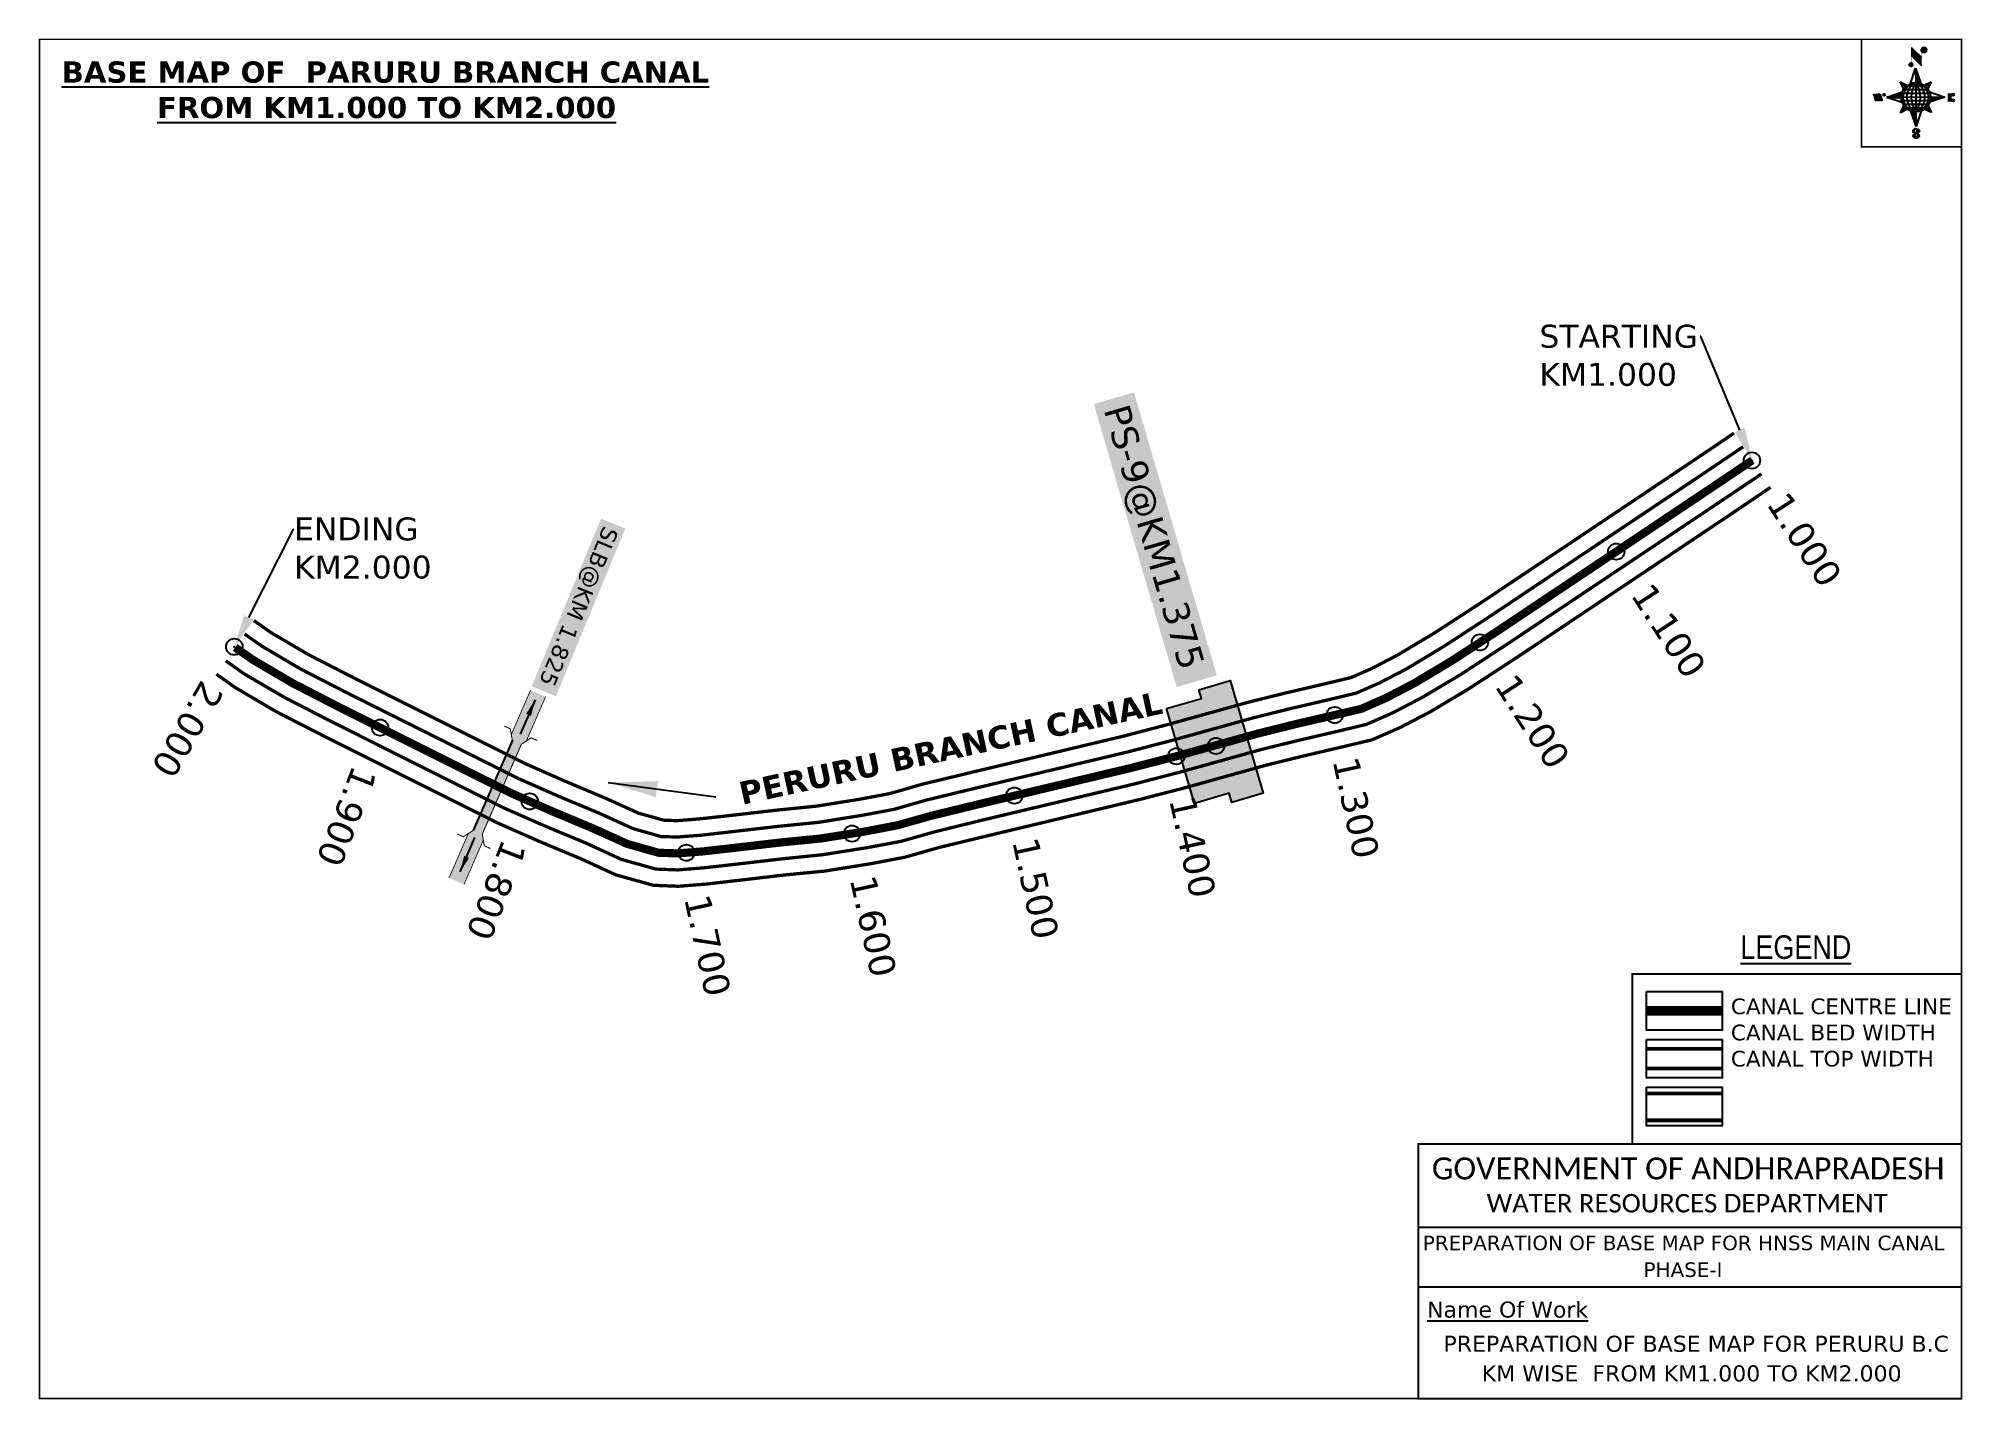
# Model space of a CAD drawing. Header units: inches. Extents: x 741460 to 742637, y 1626196 to 1627028.
import ezdxf
from ezdxf import colors
from ezdxf.entities.mleader import LeaderData, LeaderLine
from ezdxf.enums import TextEntityAlignment as Align
from ezdxf.math import Vec2, Vec3

# ---------------------------------------------------------------- set-up
doc = ezdxf.new("R2010")
doc.units = ezdxf.units.IN
doc.header["$MEASUREMENT"] = 0
doc.header["$PDMODE"] = 32
doc.header["$PDSIZE"] = 10
doc.linetypes.add('ACAD_ISO02W100', pattern=[15, 12, -3])
doc.linetypes.add('HIDDEN2', pattern=[0.1875, 0.125, -0.0625])
for name, color, linetype in [('AQUADUCT', 1, 'Continuous'), ('bord', 1, 'Continuous'), ('CANAL1', 1, 'Continuous'), ('CSMark', 72, 'Continuous'), ('DCBMS', 232, 'Continuous'), ('PAGE', 7, 'Continuous'), ('STRUCTURE', 5, 'Continuous'), ('TEXT', 7, 'Continuous')]:
    doc.layers.add(name, color=color, linetype=linetype)
doc.styles.add('ARIALN', font='ARIALN_1.TTF')
doc.styles.get("Standard").update_dxf_attribs({"font": 'verdana_0.ttf'})
doc.dimstyles.get("Standard").update_dxf_attribs({"dimtxt": 0.18, "dimasz": 0.18, "dimexe": 0.18, "dimexo": 0.0625, "dimgap": 0.09, "dimtad": 0, "dimtih": 1, "dimtoh": 1, "dimdec": 4, "dimzin": 0, "dimdsep": 46, "dimtxsty": 'Standard', "dimcen": 0.09, "dimadec": 0, "dimazin": 0, "dimtfac": 1, "dimtdec": 4, "dimtofl": 0, "dimtmove": 0, "dimatfit": 3, "dimfxl": 0, "dimtolj": 1, "dimtzin": 0, "dimarcsym": 0})
pattern_1 = [(267.297113149, (-8720374.938, 50637915.138), (10.5367255337, -0.497431438), [])]
pattern_2 = [(357.297113149, (-8720374.938, 50637915.138), (0.497431438, 10.5367255337), [])]

# ---------------------------------------------------------------- blocks, each defined once
blk = doc.blocks.new('*X17')
at = {"color": 0, "linetype": 'Continuous'}
for p, q in [((6321.6, 240.5), (6322.3, 241.2)), ((6321.6, 240.3), (6322.3, 241)), ((6321.6, 240.1), (6322.3, 240.8)), ((6321.6, 239.9), (6322.4, 240.7)), ((6321.6, 239.8), (6322.4, 240.6)), ((6321.6, 239.6), (6322.5, 240.5)), ((6321.6, 239.4), (6322.5, 240.3)), ((6321.6, 239.2), (6322.6, 240.2)), ((6321.7, 239.1), (6322.6, 240.1)), ((6321.8, 240.8), (6322.4, 241.4)), ((6321.8, 239), (6322.7, 240)), ((6321.8, 239), (6322.8, 239.9)), ((6321.9, 238.9), (6322.9, 239.8)), ((6322, 238.8), (6323, 239.7)), ((6322.1, 241.3), (6322.4, 241.6)), ((6322.1, 238.7), (6323.1, 239.6)), ((6322.2, 238.6), (6323.1, 239.6)), ((6322.3, 238.5), (6323.2, 239.5)), ((6322.4, 238.5), (6323.3, 239.4)), ((6322.5, 238.4), (6323.4, 239.3)), ((6322.7, 238.4), (6323.6, 239.3)), ((6322.8, 238.3), (6323.7, 239.2)), ((6322.9, 238.3), (6323.8, 239.1)), ((6323.1, 238.2), (6323.9, 239.1)), ((6323.2, 238.2), (6324, 239)), ((6323.3, 238.2), (6324.2, 239)), ((6323.5, 238.1), (6324.3, 238.9)), ((6323.7, 238.1), (6324.4, 238.9)), ((6323.8, 238.1), (6324.6, 238.8)), ((6324.1, 238.2), (6324.7, 238.8)), ((6324.3, 238.3), (6324.9, 238.8)), ((6324.6, 238.3), (6325.1, 238.8)), ((6324.8, 238.4), (6325.2, 238.8)), ((6325.1, 238.5), (6325.4, 238.8)), ((6325.4, 238.6), (6325.6, 238.8))]:
    blk.add_line(p, q, dxfattribs=at)
blk = doc.blocks.new('*X16')
at = {"color": 0, "linetype": 'Continuous'}
for p, q in [((6324.4, 240.3), (6324.5, 240.4)), ((6324.6, 240.3), (6324.8, 240.5)), ((6324.7, 240.2), (6325, 240.5)), ((6324.8, 240.2), (6325.2, 240.6)), ((6325, 240.1), (6325.5, 240.6)), ((6325.1, 240.1), (6325.6, 240.6)), ((6325.2, 240), (6325.8, 240.6)), ((6325.3, 240), (6326, 240.6)), ((6325.4, 239.9), (6326.1, 240.6)), ((6325.5, 239.8), (6326.2, 240.5)), ((6325.6, 239.8), (6326.3, 240.5)), ((6325.7, 239.7), (6326.5, 240.4)), ((6325.9, 239.6), (6326.6, 240.3)), ((6326, 239.5), (6326.7, 240.3)), ((6326, 239.4), (6326.8, 240.2)), ((6326.1, 239.3), (6327, 240.2)), ((6326.2, 239.3), (6327.1, 240.1)), ((6326.3, 239.2), (6327.1, 240)), ((6326.4, 239.1), (6327.2, 239.9)), ((6326.5, 239), (6327.3, 239.8)), ((6326.5, 238.9), (6327.4, 239.7)), ((6326.6, 238.8), (6327.5, 239.6)), ((6326.7, 238.7), (6327.5, 239.5)), ((6326.8, 238.6), (6327.6, 239.4)), ((6326.8, 238.5), (6327.7, 239.3)), ((6326.8, 236.5), (6327.4, 237)), ((6326.9, 238.3), (6327.8, 239.2)), ((6326.9, 238.2), (6327.9, 239.1)), ((6326.9, 236.8), (6327.6, 237.4)), ((6327, 238.1), (6327.8, 239)), ((6327, 237.9), (6327.8, 238.8)), ((6327, 237.8), (6327.8, 238.6)), ((6327, 237.6), (6327.8, 238.4)), ((6327, 237.4), (6327.8, 238.2)), ((6327, 237.3), (6327.8, 238)), ((6327, 237.1), (6327.8, 237.9))]:
    blk.add_line(p, q, dxfattribs=at)
blk = doc.blocks.new('H')
at = {"layer": 'bord', "extrusion": (0.000427885, 0.004792, 0.999988)}
h = blk.add_hatch(dxfattribs=at)
h.set_pattern_fill('LINE', color=8, scale=84.387686, angle=-2.7029, style=0)
h.set_pattern_definition(pattern_2)
h.paths.add_polyline_path([(-492, 786, -0.090992), (-448, 775), (-486, 912)])
h = blk.add_hatch(dxfattribs=at)
h.set_pattern_fill('LINE', color=8, scale=84.387686, angle=-92.7029, style=0)
h.set_pattern_definition(pattern_1)
h.paths.add_polyline_path([(-625, 665, -0.090992), (-615, 710), (-751, 671)])
h = blk.add_hatch(dxfattribs=at)
h.set_pattern_fill('LINE', color=8, scale=84.387686, angle=-2.7029, style=0)
h.set_pattern_definition(pattern_2)
h.paths.add_polyline_path([(-504, 533, -0.090992), (-549, 543), (-510, 406)])
h = blk.add_hatch(dxfattribs=at)
h.set_pattern_fill('LINE', color=8, scale=84.387686, angle=-92.7029, style=0)
h.set_pattern_definition(pattern_1)
h.paths.add_polyline_path([(-246, 647), (-372, 653, -0.090992), (-382, 609)])
for p, q in [((-519, 1020, -1217), (-435, 927, -1216)), ((-516, 1087, -1217), (-432, 994, -1217)), ((-538, 774, -1216), (-487, 906, -1216)), ((-487, 906, -1216), (-493, 780, -1216)), ((-487, 906, -1216), (-448, 769, -1216)), ((-865, 701, -1215), (-847, 638, -1215)), ((-847, 700, -1215), (-829, 637, -1215)), ((-829, 699, -1215), (-811, 636, -1215)), ((-829, 699, -1215), (-811, 698, -1215)), ((-811, 698, -1215), (-794, 635, -1215)), ((-752, 665, -1215), (-615, 704, -1215)), ((-627, 794, -1216), (-567, 760, -1216)), ((-627, 794, -1216), (-584, 747, -1215)), ((-599, 731, -1215), (-627, 794, -1216)), ((-421, 753, -1216), (-359, 781, -1216)), ((-359, 781, -1216), (-405, 739, -1216)), ((-359, 781, -1216), (-392, 721, -1215)), ((-379, 693, -1215), (-246, 641, -1215)), ((-213, 669, -1215), (-217, 601, -1215)), ((-752, 665, -1215), (-625, 659, -1215)), ((-619, 614, -1215), (-752, 665, -1215)), ((-639, 526, -1214), (-606, 585, -1215)), ((-639, 526, -1214), (-593, 568, -1215)), ((-577, 553, -1215), (-639, 526, -1214)), ((-511, 400, -1214), (-549, 537, -1214)), ((-460, 533, -1215), (-511, 400, -1214)), ((-505, 527, -1214), (-511, 400, -1214)), ((-371, 513, -1214), (-431, 546, -1215)), ((-371, 513, -1214), (-414, 560, -1215)), ((-399, 576, -1215), (-371, 513, -1214)), ((-246, 641, -1215), (-383, 603, -1215)), ((-373, 647, -1215), (-246, 641, -1215)), ((-197, 600, -1215), (-194, 668, -1215))]:
    blk.add_line(p, q, dxfattribs=at)
at = {"layer": 'bord', "color": 8, "linetype": 'ByBlock', "extrusion": (0.000427885, 0.004792, 0.999988)}
for p, q in [((-375, 679, -1215), (-620, 691, -1215)), ((-386, 711, -1215), (-605, 722, -1215)), ((-411, 744, -1216), (-578, 752, -1216)), ((-493, 780, -1216), (-505, 527, -1214)), ((-373, 647, -1215), (-625, 659, -1215)), ((-378, 616, -1215), (-623, 628, -1215)), ((-392, 585, -1215), (-611, 595, -1215)), ((-420, 555, -1215), (-587, 562, -1215))]:
    blk.add_line(p, q, dxfattribs=at)
at = {"layer": 'bord', "extrusion": (0.000427885, 0.004792, 0.999988), "elevation": -1212}
for points, const_width in [([(-522, 960), (-516, 1093)], 1.61), ([(-434, 933), (-428, 1066)], 1.61), ([(-870, 707), (-846, 706)], 0.642), ([(-829, 643), (-821, 678)], 0.642), ([(-793, 641), (-782, 694)], 0.642), ([(-223, 676), (-174, 673)], 0.706), ([(-829, 643), (-855, 644)], 0.642), ([(-811, 642), (-784, 641)], 0.642), ([(-177, 605), (-226, 607)], 0.706), ([(-195, 645), (-185, 644)], 0.706)]:
    blk.add_lwpolyline(points, dxfattribs=dict(at, const_width=const_width))
for points, const_width in [([(-414, 1073, 1), (-398, 1058, 1)], 22.3), ([(-530, 950, 1), (-520, 939, 1)], 14.8), ([(-776, 697, 1), (-769, 690, 1)], 8.9), ([(-180, 618, 1), (-173, 611, 1)], 9.79), ([(-178, 667, 1), (-171, 660, 1)], 9.79), ([(-490, 362, 1), (-498, 369, 1)], 11.1), ([(-525, 322, 1), (-533, 329, 1)], 11.1)]:
    blk.add_lwpolyline(points, format="xyb", close=True, dxfattribs=dict(at, const_width=const_width))
for points in [[(-537, 317), (-531, 310), (-520, 307), (-505, 307), (-494, 310), (-486, 318), (-487, 326), (-491, 333), (-494, 336), (-503, 341), (-522, 347), (-530, 352), (-534, 355), (-537, 363), (-537, 373), (-530, 381), (-520, 384), (-504, 384), (-493, 380), (-487, 373)], [(-522, 348), (-526, 354), (-528, 361), (-528, 371), (-526, 375), (-521, 381), (-515, 384)], [(-505, 307), (-499, 312), (-497, 319), (-497, 327), (-501, 335), (-509, 343)]]:
    blk.add_lwpolyline(points, dxfattribs=at)
at = {"layer": 'bord', "extrusion": (0.000427885, 0.004792, 0.999988)}
for centre, radius in [((-406, 1065, -1212), 22.3), ((-525, 944, -1212), 14.8), ((-773, 694, -1212), 8.9), ((-498, 659, -1212), 127), ((-177, 615, -1212), 9.79), ((-174, 663, -1212), 9.79), ((-494, 365, -1212), 11.1), ((-529, 325, -1212), 11.1)]:
    blk.add_circle(centre, radius, dxfattribs=at)
at = {"layer": 'bord', "color": 8, "linetype": 'ByBlock', "extrusion": (0.000427885, 0.004792, 0.999988)}
for centre, radius, start, end in [((-482, 658, -1212), 128, 94.9254, 259.6691), ((-437, 656, -1212), 141, 113.2864, 241.308), ((-316, 651, -1212), 222, 142.5892, 212.0053), ((-560, 662, -1212), 141, 293.2864, 61.308), ((-681, 668, -1212), 222, 322.5892, 32.0053), ((-515, 660, -1212), 128, 274.9254, 79.6691)]:
    blk.add_arc(centre, radius, start, end, dxfattribs=at)
at = {"layer": 'bord', "extrusion": (0.000427885, 0.004792, 0.999988)}
for points in [[(-516, 1093, -1212), (-431, 1000, -1212), (-519, 1026, -1212), (-434, 933, -1212)], [(-864, 707, -1212), (-846, 706, -1212), (-846, 644, -1212), (-829, 643, -1212)], [(-829, 705, -1212), (-811, 704, -1212), (-811, 642, -1212), (-793, 641, -1212)], [(-193, 674, -1212), (-197, 606, -1212), (-213, 675, -1212), (-216, 607, -1212)]]:
    blk.add_solid(points, dxfattribs=at)
at = {"layer": 'bord', "extrusion": (0.000427885, 0.004792, 0.999988), "xscale": 7.977342409717546, "yscale": 7.977342408231451, "zscale": 7.977342408476333, "rotation": 138.0840426661453}
for name, p in [('*X16', (38301, -31929, -1212)), ('*X17', (38314, -31951, -1212))]:
    blk.add_blockref(name, p, dxfattribs=at)
blk = doc.blocks.new('SLB')
at = {"layer": 'STRUCTURE'}
h = blk.add_hatch(dxfattribs=at)
h.set_pattern_fill('DOTS', color=6, scale=20, angle=320.3722, style=0)
h.set_pattern_definition([(320.372247934, (-159.4327, -72.9564), (1.2786241598, 0.5641323054), [0, -1.25])])
h.paths.add_polyline_path([(769699.5, 1706871.1), (769699.5, 1706861.1), (769729.1, 1706861.1), (769732.1, 1706863.1), (769792.1, 1706863.1), (769795.1, 1706861.1), (769824.7, 1706861.1), (769824.7, 1706871.1), (769795.1, 1706871.1), (769792.1, 1706869.1), (769732.1, 1706869.1), (769729.1, 1706871.1)])
at = {"layer": 'STRUCTURE', "color": 6, "linetype": 'ACAD_ISO02W100', "ltscale": 0.5, "const_width": 0.5}
for points in [[(769699.5, 1706871.1), (769729.1, 1706871.1)], [(769795.1, 1706871.1), (769824.7, 1706871.1)], [(769699.5, 1706861.1), (769729.1, 1706861.1)], [(769795.1, 1706861.1), (769824.7, 1706861.1)]]:
    blk.add_lwpolyline(points, dxfattribs=at)
at = {"layer": 'STRUCTURE', "color": 6, "const_width": 0.628}
for points in [[(769726.1, 1706877.1), (769726.1, 1706873.1), (769732.1, 1706869.1), (769792.1, 1706869.1), (769798.1, 1706873.1), (769798.1, 1706877.1)], [(769726.1, 1706855.1), (769726.1, 1706859.1), (769732.1, 1706863.1), (769792.1, 1706863.1), (769798.1, 1706859.1), (769798.1, 1706855.1)]]:
    blk.add_lwpolyline(points, dxfattribs=at)
at = {"layer": 'STRUCTURE', "color": 6}
blk.add_lwpolyline([(769732.1, 1706863.1), (769792.1, 1706863.1)], dxfattribs=at)
blk.add_lwpolyline([(769732.1, 1706863.1), (769792.1, 1706863.1)], dxfattribs=at)
at = {"layer": 'STRUCTURE', "color": 0}
blk.add_circle((769762.1, 1706866.1), 1.24, dxfattribs=at)
for points in [[(769703.8, 1706866), (769726.7, 1706866)], [(769818.6, 1706865.8), (769795.7, 1706865.8)]]:
    blk.add_leader(points, dimstyle='Standard', override={"dimasz": 10, "dimgap": 0.09, "dimtad": 0}, dxfattribs=at)

msp = doc.modelspace()

# ---------------------------------------------------------------- hatches: boundary and pattern name
at = {"layer": 'STRUCTURE'}
h = msp.add_hatch(color=0, dxfattribs=at)
h.set_gradient(color1=(255, 0, 127), tint=1, name='HEMISPHERICAL')
h.paths.add_polyline_path([(742149.9, 1626618.4), (742171.2, 1626624.6), (742169.6, 1626629.9), (742188.8, 1626635.6), (742209, 1626566.8), (742189.8, 1626561.1), (742188.2, 1626566.8), (742166.9, 1626560.5)])

# ---------------------------------------------------------------- linework, layer by layer
at = {"layer": 'CANAL1', "color": 200, "const_width": 2}
for points in [[(742496.8, 1626786.8), (742472.2, 1626770.2), (742402.2, 1626723.3), (742341.6, 1626682.8), (742313.4, 1626664.5), (742291.5, 1626651.4), (742275.5, 1626643), (742262.7, 1626637.4), (742248.1, 1626633.9), (742222.8, 1626628), (742200.5, 1626622.5), (742150.7, 1626608.7), (742123.6, 1626601.6), (742031.3, 1626579.6), (742000.5, 1626572.2), (741980.8, 1626566.5), (741962.2, 1626563), (741935.9, 1626558.8), (741912, 1626556.4), (741884.3, 1626553.2), (741864.3, 1626551), (741850.5, 1626549.9), (741842.4, 1626550.2), (741827, 1626554.5), (741807.6, 1626563.3), (741782, 1626574.1), (741757.7, 1626584.8), (741653.4, 1626637), (741624.9, 1626651.6), (741602.3, 1626664.9), (741591.9, 1626672.2)], [(742519.2, 1626753.7), (742494.5, 1626737), (742424.4, 1626690.1), (742363.6, 1626649.4), (742334.6, 1626630.5), (742311, 1626616.4), (742292.8, 1626606.9), (742275.4, 1626599.3), (742257.3, 1626595), (742232.1, 1626589.1), (742210.6, 1626583.8), (742161.1, 1626570), (742133.2, 1626562.8), (742040.6, 1626540.7), (742010.7, 1626533.5), (741990, 1626527.6), (741969, 1626523.6), (741941, 1626519.1), (741916.3, 1626516.7), (741888.9, 1626513.5), (741868.1, 1626511.1), (741851.3, 1626509.8), (741836.1, 1626510.4), (741813.1, 1626516.8), (741791.6, 1626526.7), (741766.2, 1626537.3), (741740.7, 1626548.6), (741635.3, 1626601.3), (741605.6, 1626616.5), (741580.6, 1626631.2), (741568.9, 1626639.5)]]:
    msp.add_lwpolyline(points, dxfattribs=at)
at = {"layer": 'CANAL1', "color": 1, "linetype": 'HIDDEN2', "ltscale": 100, "const_width": 5}
msp.add_lwpolyline([(742508, 1626770.2), (742483.3, 1626753.6), (742413.3, 1626706.7), (742352.6, 1626666.1), (742324, 1626647.5), (742301.3, 1626633.9), (742284.2, 1626625), (742269, 1626618.3), (742252.7, 1626614.5), (742252.7, 1626614.5), (742227.4, 1626608.6), (742205.5, 1626603.1), (742155.9, 1626589.3), (742128.4, 1626582.2), (742036, 1626560.2), (742005.6, 1626552.8), (741985.4, 1626547.1), (741965.6, 1626543.3), (741938.4, 1626539), (741914.1, 1626536.6), (741886.6, 1626533.4), (741866.2, 1626531.1), (741850.9, 1626529.9), (741839.2, 1626530.3), (741820.1, 1626535.7), (741799.6, 1626545), (741774.1, 1626555.7), (741749.2, 1626566.7), (741644.4, 1626619.1), (741615.3, 1626634.1), (741591.5, 1626648.1), (741580.4, 1626655.8)], dxfattribs=at)
at = {"layer": 'CANAL1', "color": 5, "const_width": 2}
for points in [[(742502.4, 1626778.5), (742477.8, 1626761.9), (742407.7, 1626715), (742347.1, 1626674.5), (742318.7, 1626656), (742296.4, 1626642.6), (742279.8, 1626634), (742265.8, 1626627.9), (742250.4, 1626624.2), (742225.1, 1626618.3), (742203, 1626612.8), (742153.3, 1626599), (742126, 1626591.9), (742033.6, 1626569.9), (742003, 1626562.5), (741983.1, 1626556.8), (741963.9, 1626553.2), (741937.2, 1626548.9), (741913.1, 1626546.5), (741885.4, 1626543.3), (741865.3, 1626541), (741850.7, 1626539.9), (741840.8, 1626540.2), (741823.5, 1626545.1), (741803.6, 1626554.2), (741778, 1626564.9), (741753.5, 1626575.7), (741648.9, 1626628), (741620.1, 1626642.8), (741596.9, 1626656.5), (741586.2, 1626664)], [(742513.6, 1626761.9), (742488.9, 1626745.3), (742418.8, 1626698.4), (742358.1, 1626657.8), (742329.3, 1626639), (742306.1, 1626625.2), (742288.5, 1626616), (742272.2, 1626608.8), (742255, 1626604.7), (742229.8, 1626598.8), (742208.1, 1626593.5), (742158.5, 1626579.7), (742130.8, 1626572.5), (742038.3, 1626550.5), (742008.1, 1626543.1), (741987.7, 1626537.3), (741967.3, 1626533.5), (741939.7, 1626529.1), (741915.2, 1626526.6), (741887.7, 1626523.4), (741867.2, 1626521.1), (741851.1, 1626519.8), (741837.7, 1626520.3), (741816.6, 1626526.2), (741795.6, 1626535.9), (741770.1, 1626546.5), (741744.9, 1626557.6), (741639.8, 1626610.2), (741610.5, 1626625.3), (741586, 1626639.6), (741574.7, 1626647.6)]]:
    msp.add_lwpolyline(points, dxfattribs=at)
at = {"layer": 'CANAL1', "color": 1, "linetype": 'HIDDEN2', "ltscale": 100, "const_width": 6, "elevation": -0.4}
msp.add_lwpolyline([(742489.5, 1626433.6), (742443.4, 1626433.6)], dxfattribs=at)
at = {"layer": 'CANAL1', "color": 5, "const_width": 2.4, "elevation": -0.4}
for points in [[(742489.5, 1626410.4), (742443.4, 1626410.4)], [(742489.5, 1626398.4), (742443.4, 1626398.4)]]:
    msp.add_lwpolyline(points, dxfattribs=at)
at = {"layer": 'CANAL1', "color": 200, "const_width": 2.4, "elevation": -0.4}
for points in [[(742489.5, 1626383.1), (742443.4, 1626383.1)], [(742489.5, 1626366.7), (742443.4, 1626366.7)]]:
    msp.add_lwpolyline(points, dxfattribs=at)
at = {"layer": 'CANAL1', "color": 3}
for p in [(742507.8, 1626770.1), (742424.8, 1626714.4), (742341.5, 1626658.9), (741579.9, 1626656.2), (742252.7, 1626614.5), (741669, 1626606.8), (742155.9, 1626589.3), (742180.1, 1626595.6), (742056.8, 1626565.2), (741760.5, 1626561.7), (741957.6, 1626542), (741856.3, 1626530.3)]:
    msp.add_point(p, dxfattribs=at)
at = {"layer": 'PAGE', "const_width": 1}
msp.add_lwpolyline([(741460.7, 1626196.6), (742635.9, 1626196.6), (742635.9, 1627027.6), (741460.7, 1627027.6), (741460.7, 1626196.6)], dxfattribs=at)
at = {"layer": 'PAGE'}
for points, const_width in [([(742635.9, 1627027.6), (742574.8, 1627027.6), (742574.8, 1626961.9), (742635.9, 1626961.9)], 1), ([(742635.9, 1626352.3), (742434.6, 1626352.3), (742434.6, 1626456.1), (742635.9, 1626456.1)], 1.2), ([(742303.8, 1626352.3), (742635.9, 1626352.3), (742635.9, 1626196.6), (742303.8, 1626196.6)], 1.2)]:
    msp.add_lwpolyline(points, close=True, dxfattribs=dict(at, const_width=const_width))
at = {"layer": 'PAGE', "elevation": -0.4}
for points in [[(742443.4, 1626445.4), (742489.5, 1626445.4), (742489.5, 1626421.9), (742443.4, 1626421.9)], [(742443.4, 1626416.1), (742489.5, 1626416.1), (742489.5, 1626392.6), (742443.4, 1626392.6)], [(742443.4, 1626386.9), (742489.5, 1626386.9), (742489.5, 1626363.3), (742443.4, 1626363.3)]]:
    msp.add_lwpolyline(points, close=True, dxfattribs=at)
at = {"layer": 'PAGE'}
for points in [[(742303.8, 1626301.3), (742635.9, 1626301.3)], [(742303.8, 1626264.9), (742635.9, 1626264.9)]]:
    msp.add_lwpolyline(points, dxfattribs=at)
at = {"layer": 'STRUCTURE', "color": 0}
msp.add_lwpolyline([(742149.9, 1626618.4), (742171.2, 1626624.6), (742169.6, 1626629.9), (742188.8, 1626635.6), (742209, 1626566.8), (742189.8, 1626561.1), (742188.2, 1626566.8), (742166.9, 1626560.5), (742149.9, 1626618.4)], dxfattribs=at)

# ---------------------------------------------------------------- block references
at = {"layer": 'AQUADUCT', "color": 1, "xscale": 0.0703495379661093, "yscale": 0.07034953800030053, "zscale": 0.07034953795990817, "rotation": 3.078330607406165}
msp.add_blockref('H', (742645.5, 1626948.2, 85.4), dxfattribs=at)
at = {"layer": 'STRUCTURE', "color": 0, "rotation": 246.5272197385461}
msp.add_blockref('SLB', (-517274.7, 3012501.7), dxfattribs=at)

# ---------------------------------------------------------------- texts
at = {"layer": 'CANAL1', "insert": (741886.4, 1626573), "char_height": 14, "width": 265.031, "attachment_point": 1, "rotation": 12.2534}
msp.add_mtext('\\pi0.96322;{\\fVerdana|b1|i0|c0|p34;PERURU BRANCH CANAL}', dxfattribs=at)
at = {"layer": 'CSMark', "color": 1}
for s, rotation, p in [('1.000', 303.0323, (742522.9, 1626748.1)), ('1.100', 303.0323, (742439.9, 1626692.4)), ('2.000', 239.785, (741567.1, 1626632.8)), ('1.200', 303.0323, (742356.6, 1626636.9)), ('1.900', 248.7759, (741660, 1626581.7)), ('1.300', 282.3166, (742259.1, 1626588.5)), ('1.400', 282.3166, (742159.2, 1626564.5)), ('1.800', 248.7759, (741751.5, 1626536.6)), ('1.500', 282.3166, (742063.2, 1626539.2)), ('1.600', 282.3166, (741963.9, 1626516.1)), ('1.700', 282.3166, (741862.6, 1626504.3))]:
    msp.add_text(s, height=16, rotation=rotation, dxfattribs=at).set_placement(p, align=Align.MIDDLE_LEFT)
at = {"layer": 'PAGE', "extrusion": (0.000201441, 0.004807, 0.999988), "style": 'ARIALN'}
msp.add_text('%%ULEGEND', height=14.4, rotation=359.9999, dxfattribs=at).set_placement((742534.6, 1626453.1, 7967.7), align=Align.MIDDLE)
at = {"layer": 'PAGE', "extrusion": (0.000201441, 0.004807, 0.999988)}
for s, height, p in [('PREPARATION OF BASE MAP FOR HNSS MAIN CANAL', 8.878, (742306.5, 1626267.8, 7966.8)), ('%%UName Of Work', 9.822, (742309.1, 1626226.6, 7965.5))]:
    msp.add_text(s, height=height, rotation=359.9999, dxfattribs=at).set_placement(p)
for s, height, p in [('PHASE-I', 8.88, (742465.6, 1626255.9, 7966.8)), ('PREPARATION OF BASE MAP FOR PERURU B.C', 9.822, (742473.7, 1626210.6, 7965.6)), ('KM WISE  FROM KM1.000 TO KM2.000', 9.822, (742470.9, 1626192.5, 7965.5))]:
    msp.add_text(s, height=height, rotation=359.9999, dxfattribs=at).set_placement(p, align=Align.MIDDLE_CENTER)
at = {"layer": 'PAGE', "extrusion": (0.000201441, 0.004807, 0.999988), "attachment_point": 1, "text_direction": (1, -1e-06, -0.000201)}
for s, insert, char_height, width in [('CANAL CENTRE LINE CANAL BED WIDTH {\\H2.3741x; }CANAL TOP WIDTH{\\H1.9188x; }', (742494.9, 1626441.2, -0.4), 9.6, 168.926), ('\\pi3.5885;{\\fCalibri|b0|i0|c0|p34;\\H1.3333x;GOVERNMENT OF ANDHRAPRADESH\\P\\pi37.073;\\H0.83998x;WATER RESOURCES DEPARTMENT}', (742308.5, 1626344, -1.3), 10.059, 321.276)]:
    msp.add_mtext(s, dxfattribs=dict(at, insert=insert, char_height=char_height, width=width))
at = {"layer": 'STRUCTURE', "color": 5, "attachment_point": 1, "bg_fill": 1, "box_fill_scale": 1.3, "bg_fill_color": 7, "bg_fill_true_color": 16777215, "bg_fill_transparency": 4390977}
for s, insert, char_height, width, rotation in [('PS-9@KM1.375', (742126.7, 1626805.8), 16, 170.669, 286.3217), ('SLB@KM 1.825', (741815, 1626726.8), 10, 104.927, 247.5239)]:
    msp.add_mtext(s, dxfattribs=dict(at, insert=insert, char_height=char_height, width=width, rotation=rotation))
at = {"layer": 'TEXT', "color": 1, "insert": (741473.4, 1627014.1), "char_height": 13, "width": 395.395, "attachment_point": 1}
msp.add_mtext('\\pi0.89442;{\\fVerdana|b1|i0|c0|p34;\\LBASE MAP OF  PARURU BRANCH CANAL \\P\\pi59.233;FROM KM1.000 TO KM2.000}', dxfattribs=at)

# ---------------------------------------------------------------- leaders
at = {"layer": 'CANAL1'}
msp.add_leader([(741808.5, 1626573.2), (741874.3, 1626564.4)], dimstyle='Standard', override={"dimasz": 30, "dimgap": 0.09, "dimtad": 0}, dxfattribs=at)
at = {"layer": 'DCBMS', "color": 5}
ml = msp.add_multileader_mtext('Standard', dxfattribs=at)
ml.set_content('STARTING\\PKM1.000', color=5)
ml.set_leader_properties()
ml.build(insert=Vec2(0, 0))
ml.multileader.update_dxf_attribs({"dogleg_length": 0.36, "arrow_head_size": 20})
ctx = ml.context
ctx.base_point, ctx.char_height, ctx.arrow_head_size, ctx.landing_gap_size, ctx.plane_origin = Vec3(742377.7, 1626846), 14, 20, 0.09, Vec3(743016.7, 1627688.4)
notes = []
notes.append((ctx, [(0, (1, 1, 0), (742476.5, 1626846), (-1, 0), 0.36, [(0, [(742508, 1626770.2)], 0, [])])]))
ctx.mtext.insert, ctx.mtext.flow_direction = Vec3(742377.8, 1626853.1), 5
ml = msp.add_multileader_mtext('Standard', dxfattribs=at)
ml.set_content('ENDING \\PKM2.000', color=5)
ml.set_leader_properties()
ml.build(insert=Vec2(0, 0))
ml.multileader.update_dxf_attribs({"dogleg_length": 0.36, "arrow_head_size": 20})
ctx = ml.context
ctx.base_point, ctx.char_height, ctx.arrow_head_size, ctx.landing_gap_size, ctx.plane_origin = Vec3(741616.3, 1626728.2), 14, 20, 0.09, Vec3(742601.3, 1626594.4)
notes.append((ctx, [(1, (1, 1, 0), (741616, 1626728.2), (1, 0), 0.36, [(0, [(741579.9, 1626656.2)], 0, [])])]))
ctx.mtext.insert, ctx.mtext.width, ctx.mtext.flow_direction = Vec3(741616.4, 1626735.3), 121.426, 5
for ctx, leaders in notes:
    for number, flags, end, landing, length, lines in leaders:
        leader = LeaderData()
        leader.index, (leader.has_last_leader_line, leader.has_dogleg_vector, leader.attachment_direction) = number, flags
        leader.last_leader_point, leader.dogleg_vector, leader.dogleg_length = Vec3(end), Vec3(landing), length
        for number, points, colour, breaks in lines:
            line = LeaderLine()
            line.index, line.vertices, line.color, line.breaks = number, Vec3.list(points), colors.encode_raw_color(colour), breaks
            leader.lines.append(line)
        ctx.leaders.append(leader)

doc.saveas('drawing.dxf')
